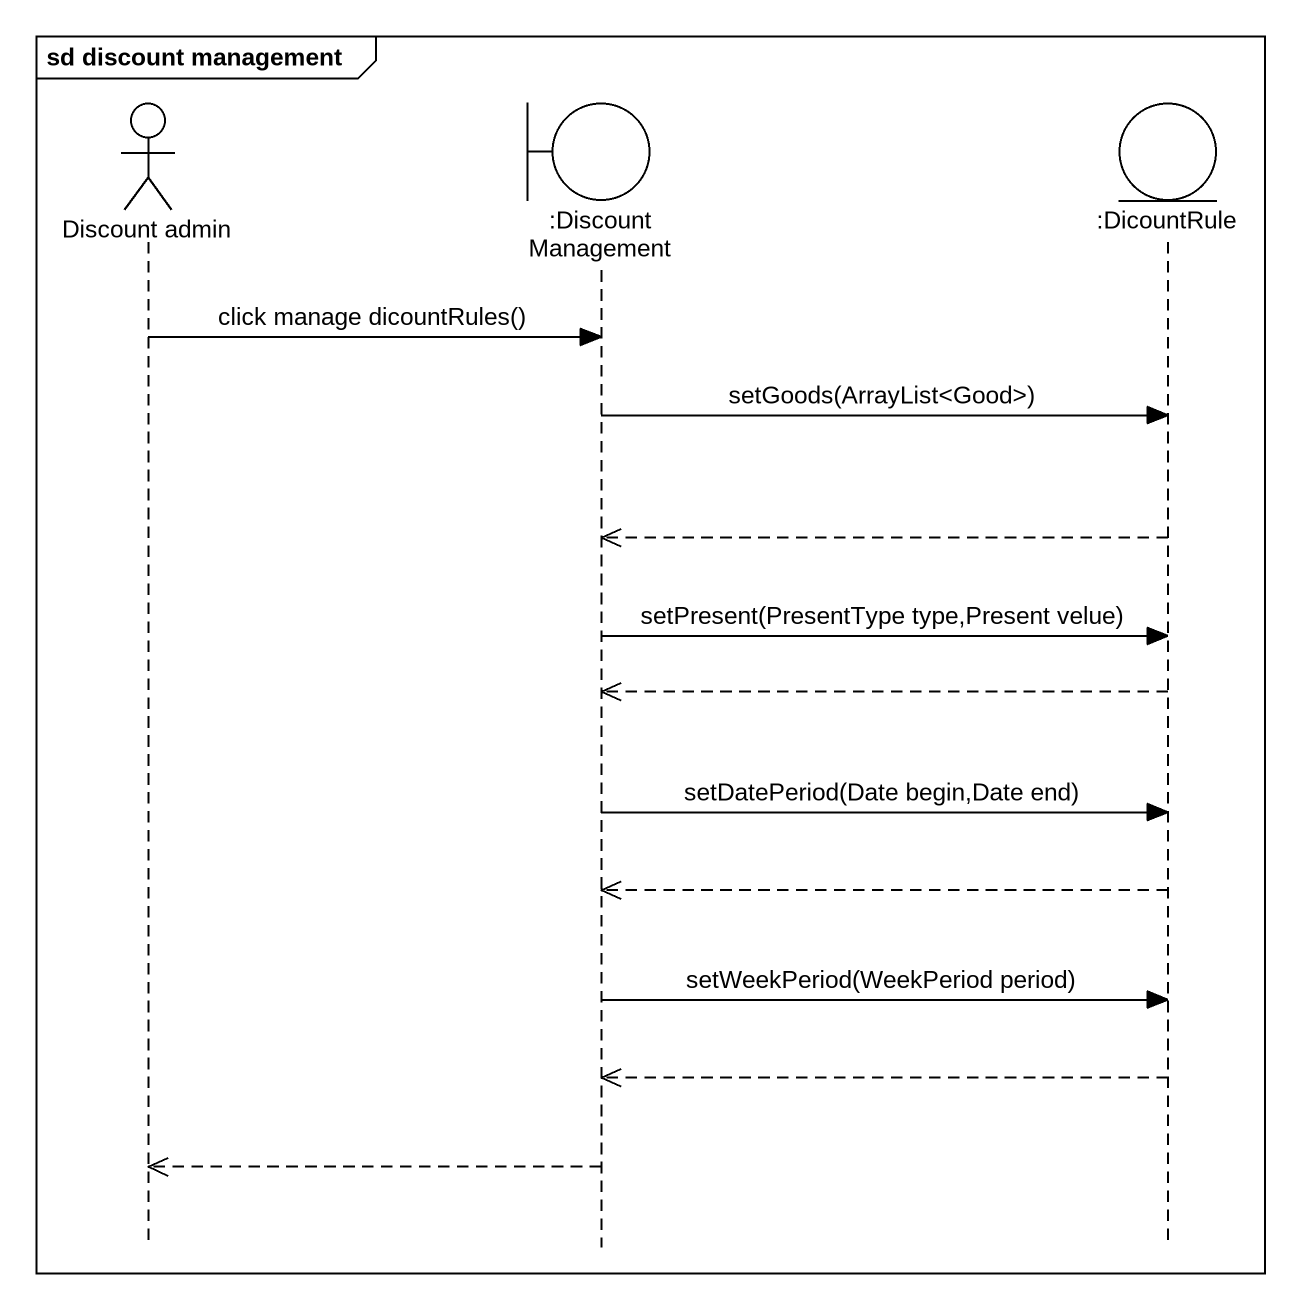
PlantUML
@startuml
mainframe sd discount management
hide footbox
actor "Discount admin" as Discount_admin
boundary ":DiscountManagement" as DiscountManagement
entity ":DicountRule" as DicountRule

Discount_admin -> DiscountManagement : click manage dicountRules()
DiscountManagement -> DicountRule : setGoods(ArrayList<Good>)
DicountRule -->> DiscountManagement
DiscountManagement -> DicountRule : setPresent(PresentType type,Present velue)
DicountRule -->> DiscountManagement
DiscountManagement -> DicountRule : setDatePeriod(Date begin,Date end)
DicountRule -->> DiscountManagement
DiscountManagement -> DicountRule : setWeekPeriod(WeekPeriod period)
DicountRule -->> DiscountManagement
DiscountManagement -->> Discount_admin
@enduml
